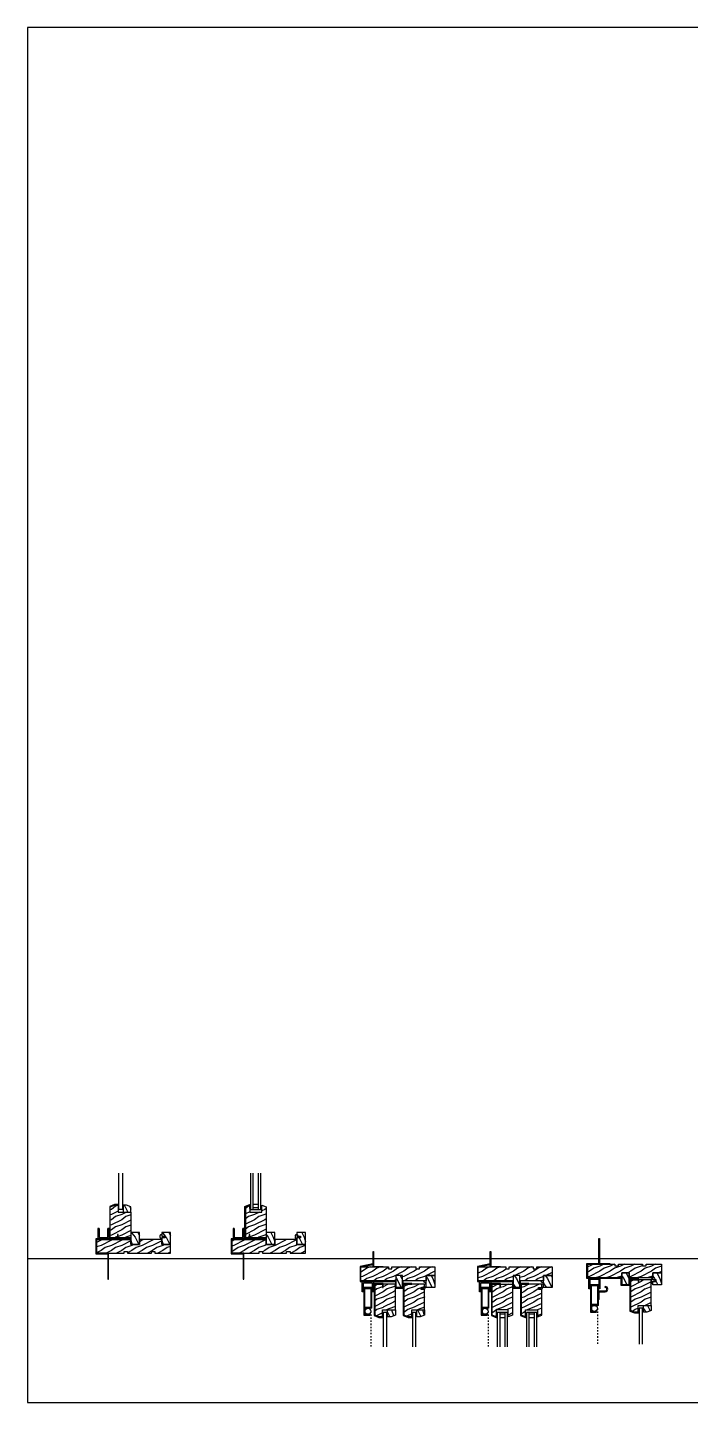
# Model space of a CAD drawing. Header units: inches. Extents: x 0 to 100, y 0 to 100.
# Drawn here: x 0 to 48.2, y 0 to 100 of the extents above; entities that cross this region are included whole.
import ezdxf

# ---------------------------------------------------------------- set-up
doc = ezdxf.new("R2010")
doc.units = ezdxf.units.IN
doc.header["$MEASUREMENT"] = 0
doc.linetypes.add('V-DOT', pattern=[0.125, 0, -0.125])
for name, color, linetype in [('FINE', 70, 'Continuous'), ('HATCH', 170, 'Continuous'), ('MED', 32, 'Continuous'), ('Thin', 151, 'Continuous')]:
    doc.layers.add(name, color=color, linetype=linetype)
pattern_1 = [(216.8699, (-5.6012, -9.7298), (2.25, 1.5000001), [0.375, -3.375]), (206.565, (-5.1512, -9.9548), (-0.7499994, -0.750001), [0.838526, -0.838526]), (198.4349, (-5.1512, -10.3298), (-1.5000003, -0.7499988), [0.474342, -1.897366])]
pattern_2 = [(306.8699, (-6.6512, -10.1798), (-1.5000001, 2.25), [0.375, -3.375]), (296.565, (-6.4262, -9.7298), (0.750001, -0.7499994), [0.838525, -0.838525]), (288.4349, (-6.0512, -9.7298), (0.7499988, -1.5000003), [0.474342, -1.897366])]
pattern_3 = [(216.8699, (-15.43307, -9.7298), (2.2499999, 1.5000001), [0.375, -3.375]), (206.5651, (-14.98307, -9.9548), (-0.7499994, -0.750001), [0.838526, -0.838526]), (198.4349, (-14.98307, -10.3298), (-1.5000003, -0.7499988), [0.474342, -1.897366])]
pattern_4 = [(306.8699, (-16.48307, -10.1798), (-1.5000001, 2.2499999), [0.375, -3.375]), (296.5651, (-16.25807, -9.7298), (0.750001, -0.7499994), [0.838525, -0.838525]), (288.4349, (-15.88307, -9.7298), (0.7499988, -1.5000003), [0.474342, -1.897366])]
pattern_5 = [(216.8699, (-24.83117, -9.7298), (2.24999994, 1.5000001), [0.375, -3.375]), (206.5651, (-24.38117, -9.9548), (-0.7499994, -0.750001), [0.838526, -0.838526]), (198.4349, (-24.38117, -10.3298), (-1.5000003, -0.7499988), [0.474342, -1.897366])]
pattern_6 = [(306.8699, (-25.88117, -10.1798), (-1.5000001, 2.24999994), [0.375, -3.375]), (296.5651, (-25.65617, -9.7298), (0.750001, -0.7499994), [0.838525, -0.838525]), (288.4349, (-25.28117, -9.7298), (0.7499988, -1.5000003), [0.474342, -1.897366])]
pattern_7 = [(216.8699, (-33.36176, -9.7298), (2.24999994, 1.5000001), [0.375, -3.375]), (206.5651, (-32.91176, -9.9548), (-0.7499994, -0.750001), [0.838526, -0.838526]), (198.4349, (-32.91176, -10.3298), (-1.5000003, -0.7499988), [0.474342, -1.897366])]
pattern_8 = [(306.8699, (-34.41176, -10.1798), (-1.5000001, 2.24999994), [0.375, -3.375]), (296.5651, (-34.18676, -9.7298), (0.750001, -0.7499994), [0.838525, -0.838525]), (288.4349, (-33.81176, -9.7298), (0.7499988, -1.5000003), [0.474342, -1.897366])]
pattern_9 = [(306.8699, (-42.364, -10.1798), (-1.5000001, 2.24999994), [0.375, -3.375]), (296.5651, (-42.139, -9.7298), (0.750001, -0.7499994), [0.838525, -0.838525]), (288.4349, (-41.764, -9.7298), (0.7499988, -1.5000003), [0.474342, -1.897366])]
pattern_10 = [(216.8699, (-41.314, -9.7298), (2.24999994, 1.5000001), [0.375, -3.375]), (206.5651, (-40.864, -9.9548), (-0.7499994, -0.750001), [0.838526, -0.838526]), (198.4349, (-40.864, -10.3298), (-1.5000003, -0.7499988), [0.474342, -1.897366])]

# ---------------------------------------------------------------- blocks, each defined once
blk = doc.blocks.new('AecDtl_8313F1')
at = {"layer": 'HATCH'}
h = blk.add_hatch(dxfattribs=at)
h.set_pattern_fill('WOOD_1', color=256, scale=0.75, style=0)
h.set_pattern_definition(pattern_1)
h.paths.add_polyline_path([(1.62, 3.37), (1.06, 3.37), (0.69, 3.37), (0.69, 3.88), (0.44, 3.88), (0.12, 3.75), (0.12, 1.5), (0.64, 1.5), (0.64, 1.75), (0.69, 1.75), (0.69, 1.5), (1.62, 1.5)])
h = blk.add_hatch(dxfattribs=at)
h.set_pattern_fill('WOOD_1', color=256, scale=0.75, angle=90, style=0)
h.set_pattern_definition(pattern_2)
h.paths.add_polyline_path([(1.62, 3.75), (1.31, 3.88), (1.06, 3.88), (1.06, 3.37), (1.62, 3.37)])
h = blk.add_hatch(dxfattribs=at)
h.set_pattern_fill('WOOD_1', color=256, scale=0.75, style=0)
h.set_pattern_definition(pattern_1)
h.paths.add_polyline_path([(4.5, 1), (3.88, 1), (3.88, 1.38), (2.25, 1.38), (2.25, 1), (1.62, 1), (1.62, 1.38), (-0.88, 1.38), (-0.88, 0.38), (0, 0.38), (1.12, 0.38), (1.12, 0.5), (1.38, 0.5), (1.38, 0.38), (3.12, 0.38), (3.12, 0.5), (3.37, 0.5), (3.37, 0.38), (4.5, 0.38)])
h = blk.add_hatch(dxfattribs=at)
h.set_pattern_fill('WOOD_1', color=256, scale=0.75, angle=90, style=0)
h.set_pattern_definition(pattern_2)
h.paths.add_polyline_path([(2.25, 1.38), (2.25, 1.88), (1.62, 1.88), (1.62, 1.5), (1.62, 1.45), (1.62, 1), (2.25, 1)])
h = blk.add_hatch(dxfattribs=at)
h.set_pattern_fill('WOOD_1', color=256, scale=0.75, angle=90, style=0)
h.set_pattern_definition(pattern_2)
h.paths.add_polyline_path([(4.5, 1.88), (3.88, 1.88), (3.88, 1.62), (4.12, 1.62), (4.12, 1.5), (3.88, 1.5), (3.88, 1), (4.5, 1)])
at = {"layer": 'FINE', "linetype": 'Continuous'}
blk.add_lwpolyline([(-0.69, 2.17), (-0.69, 1.52), (-0.06, 1.52), (-0.06, 2.17)], dxfattribs=at)
at = {"layer": 'MED', "linetype": 'Continuous'}
for points in [[(1, 6.19), (1, 3.56), (0.75, 3.56), (0.75, 6.19)], [(-0.69, 2.17), (-0.78, 2.17), (-0.78, 1.42), (0.03, 1.42), (0.03, 2.17), (-0.06, 2.17)]]:
    blk.add_lwpolyline(points, dxfattribs=at)
blk.add_lwpolyline([(0.12, 1.5), (0.12, 3.75), (0.44, 3.88), (0.69, 3.88), (0.69, 3.37), (1.62, 3.37), (1.62, 1.5)], close=True, dxfattribs=at)
at = {"layer": 'MED'}
for points in [[(1.31, 3.88), (1.06, 3.88), (1.06, 3.37), (1.62, 3.37), (1.62, 3.75)], [(1.62, 1), (1.62, 1.38), (-0.88, 1.38), (-0.88, 0.38), (1.12, 0.38), (1.12, 0.5), (1.38, 0.5), (1.38, 0.38), (3.12, 0.38), (3.12, 0.5), (3.37, 0.5), (3.37, 0.38), (4.5, 0.38), (4.5, 1), (3.88, 1), (3.88, 1.38), (2.25, 1.38), (2.25, 1)], [(1.62, 1), (2.25, 1), (2.25, 1.88), (1.62, 1.88)], [(3.88, 1), (4.5, 1), (4.5, 1.88), (3.88, 1.88), (3.88, 1.62), (4.12, 1.62), (4.12, 1.5), (3.88, 1.5)]]:
    blk.add_lwpolyline(points, close=True, dxfattribs=at)
blk.add_lwpolyline([(3.87, 1.61), (4.05, 1.61), (4.05, 1.52), (3.87, 1.52, -0.03776), (3.86, 1.48, -0.09716), (3.83, 1.45, -0.20345), (3.81, 1.44, -0.20345), (3.79, 1.45, -0.09716), (3.77, 1.48, -0.05413), (3.76, 1.53, -0.04107), (3.75, 1.59, -0.04107), (3.76, 1.66, -0.05413), (3.77, 1.7, -0.09716), (3.79, 1.74, -0.20345), (3.81, 1.75, -0.20345), (3.83, 1.74, -0.09716), (3.86, 1.7, -0.05413), (3.87, 1.66, -0.03104)], format="xyb", close=True, dxfattribs=at)
at = {"layer": 'Thin', "linetype": 'Continuous'}
for points in [[(1.62, 1.5), (0.12, 1.5), (0.12, 3.75), (0.44, 3.88), (0.69, 3.88), (0.69, 3.62), (0.73, 3.62), (0.73, 3.92), (0.43, 3.92), (0.08, 3.78), (0.08, 1.45), (1.62, 1.45)], [(-0.05, -1.5), (0, -1.5), (0, 0.38), (-0.88, 0.38), (-0.88, 1.38), (1.62, 1.38), (1.62, 1.42), (-0.92, 1.42), (-0.92, 0.33), (-0.05, 0.33)], [(0.64, 1.75), (0.64, 1.5), (0.69, 1.5), (0.69, 1.75)]]:
    blk.add_lwpolyline(points, close=True, dxfattribs=at)
blk = doc.blocks.new('AecDtl_8313F2')
at = {"layer": 'HATCH'}
h = blk.add_hatch(dxfattribs=at)
h.set_pattern_fill('WOOD_1', color=256, scale=0.75, style=0)
h.set_pattern_definition(pattern_3)
h.paths.add_polyline_path([(1.62, 3.75), (1.31, 3.87), (1.31, 3.37), (0.44, 3.37), (0.44, 3.87), (0.12, 3.75), (0.12, 1.5), (0.39, 1.5), (0.39, 1.75), (0.44, 1.75), (0.44, 1.5), (1.62, 1.5)])
h = blk.add_hatch(dxfattribs=at)
h.set_pattern_fill('WOOD_1', color=256, scale=0.75, style=0)
h.set_pattern_definition(pattern_3)
h.paths.add_polyline_path([(4.5, 1), (3.87, 1), (3.87, 1.37), (2.25, 1.37), (2.25, 1), (1.62, 1), (1.62, 1.37), (-0.88, 1.37), (-0.88, 0.38), (0, 0.38), (1.12, 0.38), (1.12, 0.5), (1.37, 0.5), (1.37, 0.38), (3.12, 0.38), (3.12, 0.5), (3.37, 0.5), (3.37, 0.38), (4.5, 0.38)])
h = blk.add_hatch(dxfattribs=at)
h.set_pattern_fill('WOOD_1', color=256, scale=0.75, angle=90, style=0)
h.set_pattern_definition(pattern_4)
h.paths.add_polyline_path([(2.25, 1.37), (2.25, 1.88), (1.62, 1.88), (1.62, 1.5), (1.62, 1.45), (1.62, 1), (2.25, 1)])
h = blk.add_hatch(dxfattribs=at)
h.set_pattern_fill('WOOD_1', color=256, scale=0.75, angle=90, style=0)
h.set_pattern_definition(pattern_4)
h.paths.add_polyline_path([(4.5, 1.88), (3.87, 1.88), (3.87, 1.62), (4.12, 1.62), (4.12, 1.5), (3.87, 1.5), (3.87, 1), (4.5, 1)])
at = {"layer": 'FINE', "linetype": 'Continuous'}
for p, q in [((0.69, 3.56), (0.69, 6.19)), ((1.06, 3.56), (1.06, 6.19)), ((0.69, 3.95), (1.06, 3.95)), ((0.69, 3.69), (1.06, 3.69))]:
    blk.add_line(p, q, dxfattribs=at)
blk.add_lwpolyline([(-0.69, 2.17), (-0.69, 1.52), (-0.06, 1.52), (-0.06, 2.17)], dxfattribs=at)
at = {"layer": 'MED', "linetype": 'Continuous'}
for points in [[(0.5, 6.19), (0.5, 3.56), (1.25, 3.56), (1.25, 6.19)], [(-0.69, 2.17), (-0.78, 2.17), (-0.78, 1.42), (0.03, 1.42), (0.03, 2.17), (-0.06, 2.17)]]:
    blk.add_lwpolyline(points, dxfattribs=at)
at = {"layer": 'MED'}
for points in [[(0.12, 1.5), (0.12, 3.37), (0.12, 3.75), (0.44, 3.87), (0.44, 3.37), (1.31, 3.37), (1.31, 3.87), (1.62, 3.75), (1.62, 1.5)], [(-0.88, 1.37), (-0.88, 0.38), (1.12, 0.38), (1.12, 0.5), (1.37, 0.5), (1.37, 0.38), (3.12, 0.38), (3.12, 0.5), (3.37, 0.5), (3.37, 0.38), (4.5, 0.38), (4.5, 1), (3.87, 1), (3.87, 1.37), (2.25, 1.37), (2.25, 1), (1.62, 1), (1.62, 1.37)], [(1.62, 1), (2.25, 1), (2.25, 1.88), (1.62, 1.88)], [(3.87, 1), (4.5, 1), (4.5, 1.88), (3.87, 1.88), (3.87, 1.62), (4.12, 1.62), (4.12, 1.5), (3.87, 1.5)]]:
    blk.add_lwpolyline(points, close=True, dxfattribs=at)
blk.add_lwpolyline([(3.87, 1.61), (4.05, 1.61), (4.05, 1.52), (3.87, 1.52, -0.03776), (3.86, 1.48, -0.09716), (3.83, 1.45, -0.20345), (3.81, 1.44, -0.20345), (3.79, 1.45, -0.09716), (3.77, 1.48, -0.05413), (3.76, 1.53, -0.04107), (3.75, 1.59, -0.04107), (3.76, 1.66, -0.05413), (3.77, 1.7, -0.09716), (3.79, 1.74, -0.20345), (3.81, 1.75, -0.20345), (3.83, 1.74, -0.09716), (3.86, 1.7, -0.05413), (3.87, 1.66, -0.03104)], format="xyb", close=True, dxfattribs=at)
at = {"layer": 'Thin', "linetype": 'Continuous'}
for points in [[(1.62, 1.45), (0.08, 1.45), (0.08, 3.78), (0.48, 3.94), (0.48, 3.62), (0.44, 3.62), (0.44, 3.87), (0.12, 3.75), (0.12, 1.5), (1.62, 1.5)], [(-0.05, -1.5), (0, -1.5), (0, 0.38), (-0.88, 0.38), (-0.88, 1.37), (1.62, 1.37), (1.62, 1.42), (-0.92, 1.42), (-0.92, 0.33), (-0.05, 0.33)]]:
    blk.add_lwpolyline(points, close=True, dxfattribs=at)
blk.add_lwpolyline([(0.44, 1.5), (0.44, 1.75), (0.39, 1.75), (0.39, 1.5)], dxfattribs=at)
blk = doc.blocks.new('AecDtl_8313H1')
at = {"layer": 'HATCH'}
h = blk.add_hatch(dxfattribs=at)
h.set_pattern_fill('WOOD_1', color=256, scale=0.75, style=0)
h.set_pattern_definition(pattern_5)
h.paths.add_polyline_path([(4.5, -0.625), (3.375, -0.625), (3.375, -0.75), (3.125, -0.75), (3.125, -0.625), (1.375, -0.625), (1.375, -0.75), (1.125, -0.75), (1.125, -0.625), (-0.875, -0.625), (-0.875, -1.625), (1.671875, -1.625), (1.671875, -1.25), (2.15625, -1.25), (2.15625, -1.625), (2.203125, -1.625), (3.875, -1.625), (3.875, -1.25), (4.5, -1.25)])
h = blk.add_hatch(dxfattribs=at)
h.set_pattern_fill('WOOD_1', color=256, scale=0.75, style=0)
h.set_pattern_definition(pattern_5)
h.paths.add_polyline_path([(1.625, -1.875), (0.734375, -1.875), (0.734375, -2.125), (0.6875, -2.125), (0.6875, -1.875), (0.125, -1.875), (0.125, -4.125), (0.4375, -4.25), (0.6875, -4.25), (0.6875, -4), (0.6875, -3.75), (1.625, -3.75)])
h = blk.add_hatch(dxfattribs=at)
h.set_pattern_fill('WOOD_1', color=256, scale=0.75, angle=90, style=0)
h.set_pattern_definition(pattern_6)
h.paths.add_polyline_path([(2.15625, -1.625), (2.15625, -1.25), (1.671875, -1.25), (1.671875, -2.125), (2.15625, -2.125)])
h = blk.add_hatch(dxfattribs=at)
h.set_pattern_fill('WOOD_1', color=256, scale=0.75, style=0)
h.set_pattern_definition(pattern_5)
h.paths.add_polyline_path([(3.75, -2.25), (3.5, -2.25), (3.5, -2.125), (3.75, -2.125), (3.75, -1.875), (2.25, -1.875), (2.25, -4.125), (2.5625, -4.25), (2.8125, -4.25), (2.8125, -4), (2.8125, -3.75), (3.75, -3.75)])
h = blk.add_hatch(dxfattribs=at)
h.set_pattern_fill('WOOD_1', color=256, scale=0.75, angle=90, style=0)
h.set_pattern_definition(pattern_6)
h.paths.add_polyline_path([(4.5, -1.25), (3.875, -1.25), (3.875, -1.625), (3.875, -2.125), (4.5, -2.125)])
h = blk.add_hatch(dxfattribs=at)
h.set_pattern_fill('WOOD_1', color=256, scale=0.75, angle=90, style=0)
h.set_pattern_definition(pattern_6)
h.paths.add_polyline_path([(1.625, -3.75), (1.0625, -3.75), (1.0625, -4.25), (1.3125, -4.25), (1.625, -4.125)])
h = blk.add_hatch(dxfattribs=at)
h.set_pattern_fill('WOOD_1', color=256, scale=0.75, angle=90, style=0)
h.set_pattern_definition(pattern_6)
h.paths.add_polyline_path([(3.75, -3.75), (3.1875, -3.75), (3.1875, -4.25), (3.4375, -4.25), (3.75, -4.125)])
at = {"layer": 'FINE', "linetype": 'Continuous'}
blk.add_line((-0.09375, -3.625), (-0.59375, -3.625), dxfattribs=at)
at = {"layer": 'FINE', "linetype": 'V-DOT'}
blk.add_line((-0.15625, -3.84375), (-0.15625, -6.4375), dxfattribs=at)
at = {"layer": 'FINE', "linetype": 'Continuous'}
for points in [[(-0.6875, -2.421875), (-0.6875, -1.765625), (-0.0625, -1.765625), (-0.0625, -2.421875)], [(-0.59375, -3.625), (-0.59375, -4.0625), (-0.21875, -4.0625), (-0.21875, -4.125)]]:
    blk.add_lwpolyline(points, dxfattribs=at)
blk.add_lwpolyline([(-0.59375, -3.5625), (-0.59375, -2.1875), (-0.15625, -2.1875), (-0.15625, -3.5625)], close=True, dxfattribs=at)
blk.add_circle((-0.375, -3.84375), 0.21875, dxfattribs=at)
at = {"layer": 'MED'}
for p, q in [((2.5625, -4.25), (2.5625, -4.25)), ((3.4375, -4.25), (3.4375, -4.25))]:
    blk.add_line(p, q, dxfattribs=at)
for points in [[(1.375, -0.625), (3.125, -0.625), (3.125, -0.75), (3.375, -0.75), (3.375, -0.625), (4.5, -0.625), (4.5, -1.25), (3.875, -1.25), (3.875, -1.625), (2.15625, -1.625), (2.15625, -1.25), (1.671875, -1.25), (1.671875, -1.625), (-0.875, -1.625), (-0.875, -0.625), (1.125, -0.625), (1.125, -0.75), (1.375, -0.75)], [(2.15625, -1.25), (1.671875, -1.25), (1.671875, -2.125), (2.15625, -2.125)], [(3.875, -1.25), (4.5, -1.25), (4.5, -2.125), (3.875, -2.125)], [(1.3125, -4.25), (1.0625, -4.25), (1.0625, -3.75), (1.625, -3.75), (1.625, -4.125)], [(3.4375, -4.25), (3.1875, -4.25), (3.1875, -3.75), (3.75, -3.75), (3.75, -4.125)]]:
    blk.add_lwpolyline(points, close=True, dxfattribs=at)
at = {"layer": 'MED', "linetype": 'Continuous'}
for points in [[(-0.6875, -2.421875), (-0.78125, -2.421875), (-0.78125, -1.671875), (0.03125, -1.671875), (0.03125, -2.421875), (-0.0625, -2.421875)], [(3.546875, -2.140625), (3.75, -2.25), (3.875, -2.015625), (3.84375, -1.828125), (3.671875, -1.671875)], [(-0.09375, -3.625), (-0.09375, -2.125), (-0.65625, -2.125), (-0.65625, -4.125), (-0.21875, -4.125)], [(1, -6.4375), (1, -3.9375), (0.75, -3.9375), (0.75, -6.4375)], [(3.125, -6.4375), (3.125, -3.9375), (2.875, -3.9375), (2.875, -6.4375)]]:
    blk.add_lwpolyline(points, dxfattribs=at)
for points in [[(0.125, -1.875), (0.125, -4.125), (0.4375, -4.25), (0.6875, -4.25), (0.6875, -3.75), (1.625, -3.75), (1.625, -1.875)], [(3.75, -2.25), (3.5, -2.25), (3.5, -2.125), (3.75, -2.125), (3.75, -1.875), (2.25, -1.875), (2.25, -4.125), (2.5625, -4.25), (2.8125, -4.25), (2.8125, -3.75), (3.75, -3.75)]]:
    blk.add_lwpolyline(points, close=True, dxfattribs=at)
at = {"layer": 'Thin', "linetype": 'Continuous'}
for points in [[(0.046875, 0.5), (0.046875, -0.578125), (0.75, -0.578125), (0.75, -0.625), (0, -0.625), (0, 0.5)], [(-0.009035, -0.407129), (-0.921875, -0.586437), (-0.921875, -1.671875), (1.625, -1.671875), (1.625, -2.171875), (2.203125, -2.171875), (2.203125, -1.625), (2.15625, -1.625), (2.15625, -2.125), (1.671875, -2.125), (1.671875, -1.625), (-0.875, -1.625), (-0.875, -0.625), (0, -0.453125)], [(0.734375, -2.125), (0.734375, -1.828125), (0.078125, -1.828125), (0.078125, -4.156736), (0.428473, -4.296875), (0.734375, -4.296875), (0.734375, -4), (0.6875, -4), (0.6875, -4.25), (0.4375, -4.25), (0.125, -4.125), (0.125, -1.875), (0.6875, -1.875), (0.6875, -2.125)], [(2.8125, -1.828125), (2.203125, -1.828125), (2.203125, -4.156736), (2.553473, -4.296875), (2.859375, -4.296875), (2.859375, -4), (2.8125, -4), (2.8125, -4.25), (2.5625, -4.25), (2.25, -4.125), (2.25, -1.875), (2.8125, -1.875)]]:
    blk.add_lwpolyline(points, close=True, dxfattribs=at)
blk = doc.blocks.new('AecDtl_8313H2')
at = {"layer": 'HATCH'}
h = blk.add_hatch(dxfattribs=at)
h.set_pattern_fill('WOOD_1', color=256, scale=0.75, style=0)
h.set_pattern_definition(pattern_7)
h.paths.add_polyline_path([(4.5, -0.625), (3.375, -0.625), (3.375, -0.75), (3.125, -0.75), (3.125, -0.625), (1.375, -0.625), (1.375, -0.75), (1.125, -0.75), (1.125, -0.625), (-0.875, -0.625), (-0.875, -1.625), (1.671875, -1.625), (1.671875, -1.25), (2.15625, -1.25), (2.15625, -1.625), (2.203125, -1.625), (3.875, -1.625), (3.875, -1.25), (4.5, -1.25)])
h = blk.add_hatch(dxfattribs=at)
h.set_pattern_fill('WOOD_1', color=256, scale=0.75, style=0)
h.set_pattern_definition(pattern_7)
h.paths.add_polyline_path([(1.625, -1.875), (0.734375, -1.875), (0.734375, -2.125), (0.6875, -2.125), (0.6875, -1.875), (0.125, -1.875), (0.125, -4.125), (0.4375, -4.25), (0.4375, -3.75), (1.3125, -3.75), (1.3125, -4.25), (1.625, -4.125), (1.625, -3.75)])
h = blk.add_hatch(dxfattribs=at)
h.set_pattern_fill('WOOD_1', color=256, scale=0.75, angle=90, style=0)
h.set_pattern_definition(pattern_8)
h.paths.add_polyline_path([(2.15625, -1.25), (1.671875, -1.25), (1.671875, -2.125), (2.15625, -2.125), (2.15625, -1.625)])
h = blk.add_hatch(dxfattribs=at)
h.set_pattern_fill('WOOD_1', color=256, scale=0.75, style=0)
h.set_pattern_definition(pattern_7)
h.paths.add_polyline_path([(3.75, -2.25), (3.5, -2.25), (3.5, -2.125), (3.75, -2.125), (3.75, -1.875), (2.25, -1.875), (2.25, -4.125), (2.5625, -4.25), (2.5625, -3.75), (3.4375, -3.75), (3.4375, -4.25), (3.75, -4.125), (3.75, -3.75)])
h = blk.add_hatch(dxfattribs=at)
h.set_pattern_fill('WOOD_1', color=256, scale=0.75, angle=90, style=0)
h.set_pattern_definition(pattern_8)
h.paths.add_polyline_path([(4.5, -1.25), (3.875, -1.25), (3.875, -1.625), (3.875, -2.125), (4.5, -2.125)])
at = {"layer": 'FINE', "linetype": 'Continuous'}
for p, q in [((-0.09375, -3.625), (-0.59375, -3.625)), ((0.6875, -3.9375), (0.6875, -6.4375)), ((1.0625, -3.9375), (1.0625, -6.4375)), ((2.8125, -3.9375), (2.8125, -6.4375)), ((3.1875, -3.9375), (3.1875, -6.4375)), ((1.0625, -4.0625), (0.6875, -4.0625)), ((1.0625, -4.328125), (0.6875, -4.328125)), ((3.1875, -4.0625), (2.8125, -4.0625)), ((3.1875, -4.328125), (2.8125, -4.328125))]:
    blk.add_line(p, q, dxfattribs=at)
at = {"layer": 'FINE', "linetype": 'V-DOT'}
blk.add_line((-0.15625, -3.84375), (-0.15625, -6.4375), dxfattribs=at)
at = {"layer": 'FINE', "linetype": 'Continuous'}
for points in [[(-0.6875, -2.421875), (-0.6875, -1.765625), (-0.0625, -1.765625), (-0.0625, -2.421875)], [(-0.59375, -3.625), (-0.59375, -4.0625), (-0.21875, -4.0625), (-0.21875, -4.125)]]:
    blk.add_lwpolyline(points, dxfattribs=at)
blk.add_lwpolyline([(-0.59375, -3.5625), (-0.59375, -2.1875), (-0.15625, -2.1875), (-0.15625, -3.5625)], close=True, dxfattribs=at)
blk.add_circle((-0.375, -3.84375), 0.21875, dxfattribs=at)
at = {"layer": 'MED'}
for p, q in [((2.5625, -4.25), (2.5625, -4.25)), ((3.4375, -4.25), (3.4375, -4.25))]:
    blk.add_line(p, q, dxfattribs=at)
for points in [[(1.375, -0.625), (3.125, -0.625), (3.125, -0.75), (3.375, -0.75), (3.375, -0.625), (4.5, -0.625), (4.5, -1.25), (3.875, -1.25), (3.875, -1.625), (2.15625, -1.625), (2.15625, -1.25), (1.671875, -1.25), (1.671875, -1.625), (-0.875, -1.625), (-0.875, -0.625), (1.125, -0.625), (1.125, -0.75), (1.375, -0.75)], [(1.625, -1.875), (1.625, -3.75), (1.625, -4.125), (1.3125, -4.25), (1.3125, -3.75), (0.4375, -3.75), (0.4375, -4.25), (0.125, -4.125), (0.125, -1.875)], [(2.15625, -1.25), (1.671875, -1.25), (1.671875, -2.125), (2.15625, -2.125)], [(3.875, -1.25), (4.5, -1.25), (4.5, -2.125), (3.875, -2.125)]]:
    blk.add_lwpolyline(points, close=True, dxfattribs=at)
at = {"layer": 'MED', "linetype": 'Continuous'}
for points in [[(-0.6875, -2.421875), (-0.78125, -2.421875), (-0.78125, -1.671875), (0.03125, -1.671875), (0.03125, -2.421875), (-0.0625, -2.421875)], [(3.546875, -2.140625), (3.75, -2.25), (3.875, -2.015625), (3.84375, -1.828125), (3.671875, -1.671875)], [(-0.09375, -3.625), (-0.09375, -2.125), (-0.65625, -2.125), (-0.65625, -4.125), (-0.21875, -4.125)], [(1.25, -6.4375), (1.25, -3.9375), (0.5, -3.9375), (0.5, -6.4375)], [(3.375, -6.4375), (3.375, -3.9375), (2.625, -3.9375), (2.625, -6.4375)]]:
    blk.add_lwpolyline(points, dxfattribs=at)
blk.add_lwpolyline([(2.25, -1.875), (2.25, -4.125), (2.5625, -4.25), (2.5625, -3.75), (3.4375, -3.75), (3.4375, -4.25), (3.75, -4.125), (3.75, -3.75), (3.75, -2.25), (3.5, -2.25), (3.5, -2.125), (3.75, -2.125), (3.75, -1.875)], close=True, dxfattribs=at)
at = {"layer": 'Thin', "linetype": 'Continuous'}
for points in [[(0.046875, 0.5), (0.046875, -0.578125), (0.75, -0.578125), (0.75, -0.625), (0, -0.625), (0, 0.5)], [(-0.009035, -0.407129), (-0.921875, -0.586437), (-0.921875, -1.671875), (1.625, -1.671875), (1.625, -2.171875), (2.203125, -2.171875), (2.203125, -1.625), (2.15625, -1.625), (2.15625, -2.125), (1.671875, -2.125), (1.671875, -1.625), (-0.875, -1.625), (-0.875, -0.625), (0, -0.453125)], [(0.4375, -4), (0.4375, -4.25), (0.125, -4.125), (0.125, -1.875), (0.6875, -1.875), (0.6875, -2.125), (0.734375, -2.125), (0.734375, -1.828125), (0.078125, -1.828125), (0.078125, -4.156736), (0.484375, -4.319236), (0.484375, -4)], [(2.5625, -4), (2.5625, -4.25), (2.25, -4.125), (2.25, -1.875), (2.8125, -1.875), (2.8125, -1.828125), (2.203125, -1.828125), (2.203125, -4.156736), (2.609375, -4.319236), (2.609375, -4)]]:
    blk.add_lwpolyline(points, close=True, dxfattribs=at)
blk = doc.blocks.new('AecDtl_8313J1')
at = {"layer": 'HATCH'}
h = blk.add_hatch(dxfattribs=at)
h.set_pattern_fill('WOOD_1', color=256, scale=0.75, style=0)
h.set_pattern_definition(pattern_10)
h.paths.add_polyline_path([(1.62, -1.05), (2.16, -1.05), (2.16, -1.42), (2.2, -1.42), (3.88, -1.42), (3.88, -1.05), (4.5, -1.05), (4.5, -0.42), (3.38, -0.42), (3.38, -0.55), (3.12, -0.55), (3.12, -0.42), (1.38, -0.42), (1.38, -0.55), (1.12, -0.55), (1.12, -0.42), (-0.88, -0.42), (-0.88, -1.42), (1.62, -1.42)])
h = blk.add_hatch(dxfattribs=at)
h.set_pattern_fill('WOOD_1', color=256, scale=0.75, angle=90, style=0)
h.set_pattern_definition(pattern_9)
h.paths.add_polyline_path([(2.16, -1.42), (2.16, -1.05), (1.62, -1.05), (1.62, -1.42), (1.62, -1.92), (2.16, -1.92)])
h = blk.add_hatch(dxfattribs=at)
h.set_pattern_fill('WOOD_1', color=256, scale=0.75, style=0)
h.set_pattern_definition(pattern_10)
h.paths.add_polyline_path([(3.75, -1.55), (2.86, -1.55), (2.86, -1.67), (2.81, -1.67), (2.81, -1.55), (2.25, -1.55), (2.25, -3.8), (2.56, -3.92), (2.81, -3.92), (2.81, -3.67), (2.81, -3.42), (3.75, -3.42)])
h = blk.add_hatch(dxfattribs=at)
h.set_pattern_fill('WOOD_1', color=256, scale=0.75, angle=90, style=0)
h.set_pattern_definition(pattern_9)
h.paths.add_polyline_path([(4.5, -1.05), (3.88, -1.05), (3.88, -1.42), (3.88, -1.55), (4.12, -1.55), (4.12, -1.67), (3.88, -1.67), (3.88, -1.92), (4.5, -1.92)])
h = blk.add_hatch(dxfattribs=at)
h.set_pattern_fill('WOOD_1', color=256, scale=0.75, angle=90, style=0)
h.set_pattern_definition(pattern_9)
h.paths.add_polyline_path([(3.75, -3.42), (3.19, -3.42), (3.19, -3.92), (3.44, -3.92), (3.75, -3.8)])
at = {"layer": 'FINE', "linetype": 'Continuous'}
blk.add_line((-0.09, -3.42), (-0.59, -3.42), dxfattribs=at)
at = {"layer": 'FINE', "linetype": 'V-DOT'}
blk.add_line((-0.16, -3.64), (-0.16, -6.23), dxfattribs=at)
at = {"layer": 'FINE', "linetype": 'Continuous'}
for points in [[(-0.69, -2.17), (-0.69, -1.52), (-0.06, -1.52), (-0.06, -2.17)], [(-0.59, -3.42), (-0.59, -3.86), (-0.22, -3.86), (-0.22, -3.92)]]:
    blk.add_lwpolyline(points, dxfattribs=at)
blk.add_lwpolyline([(-0.59, -3.36), (-0.59, -1.98), (-0.16, -1.98), (-0.16, -3.36)], close=True, dxfattribs=at)
blk.add_lwpolyline([(-0.03, -2.98), (-0.09, -2.98), (-0.09, -2.36), (0.41, -2.36, 1), (0.41, -2.11), (0.41, -2.05)], format="xyb", dxfattribs=at)
blk.add_circle((-0.38, -3.64), 0.219, dxfattribs=at)
at = {"layer": 'MED'}
for points in [[(2.16, -1.42), (2.16, -1.05), (1.62, -1.05), (1.62, -1.42), (-0.88, -1.42), (-0.88, -0.42), (1.12, -0.42), (1.12, -0.55), (1.38, -0.55), (1.38, -0.42), (3.12, -0.42), (3.12, -0.55), (3.38, -0.55), (3.38, -0.42), (4.5, -0.42), (4.5, -1.05), (3.88, -1.05), (3.88, -1.42)], [(1.62, -1.05), (2.16, -1.05), (2.16, -1.92), (1.62, -1.92)], [(3.88, -1.05), (4.5, -1.05), (4.5, -1.92), (3.88, -1.92), (3.88, -1.67), (4.12, -1.67), (4.12, -1.55), (3.88, -1.55)], [(3.44, -3.92), (3.19, -3.92), (3.19, -3.42), (3.75, -3.42), (3.75, -3.8)]]:
    blk.add_lwpolyline(points, close=True, dxfattribs=at)
at = {"layer": 'MED', "linetype": 'Continuous'}
for points in [[(-0.69, -2.22), (-0.78, -2.22), (-0.78, -1.47), (0.03, -1.47), (0.03, -2.22), (-0.06, -2.22)], [(-0.09, -3.42), (-0.09, -1.92), (-0.66, -1.92), (-0.66, -3.92), (-0.22, -3.92)], [(3.12, -6.23), (3.12, -3.61), (2.88, -3.61), (2.88, -6.23)]]:
    blk.add_lwpolyline(points, dxfattribs=at)
blk.add_lwpolyline([(2.25, -1.55), (2.25, -3.8), (2.56, -3.92), (2.81, -3.92), (2.81, -3.42), (3.75, -3.42), (3.75, -1.55)], close=True, dxfattribs=at)
at = {"layer": 'MED'}
blk.add_lwpolyline([(3.87, -1.66), (4.05, -1.66), (4.05, -1.56), (3.87, -1.56, 0.03776), (3.86, -1.53, 0.09716), (3.83, -1.49, 0.20345), (3.81, -1.48, 0.20345), (3.79, -1.49, 0.09716), (3.77, -1.53, 0.05413), (3.76, -1.58, 0.04107), (3.75, -1.64, 0.04107), (3.76, -1.7, 0.05413), (3.77, -1.75, 0.09716), (3.79, -1.79, 0.20345), (3.81, -1.8, 0.20345), (3.83, -1.79, 0.09716), (3.86, -1.75, 0.05413), (3.87, -1.7, 0.03104)], format="xyb", close=True, dxfattribs=at)
at = {"layer": 'MED', "linetype": 'Continuous'}
blk.add_lwpolyline([(-0.03, -2.98), (-0.03, -2.42), (0.41, -2.42, 1), (0.41, -2.05, 1)], format="xyb", dxfattribs=at)
at = {"layer": 'Thin', "linetype": 'Continuous'}
for points in [[(2.16, -1.42), (2.2, -1.42), (2.2, -1.97), (1.58, -1.97), (1.58, -1.47), (-0.92, -1.47), (-0.92, -0.38), (-0.05, -0.38), (-0.05, 1.45), (0, 1.45), (0, -0.42), (-0.88, -0.42), (-0.88, -1.42), (1.62, -1.42), (1.62, -1.92), (2.16, -1.92)], [(0, -0.38), (0.75, -0.38), (0.75, -0.42), (0, -0.42)], [(2.86, -1.67), (2.86, -1.5), (2.2, -1.5), (2.2, -3.83), (2.55, -3.97), (2.86, -3.97), (2.86, -3.67), (2.81, -3.67), (2.81, -3.92), (2.56, -3.92), (2.25, -3.8), (2.25, -1.55), (2.81, -1.55), (2.81, -1.67)]]:
    blk.add_lwpolyline(points, close=True, dxfattribs=at)

msp = doc.modelspace()

# ---------------------------------------------------------------- linework, layer by layer
msp.add_line((0, 10.48), (100, 10.48))
msp.add_lwpolyline([(0, 0), (100, 0), (100, 100), (0, 100)], close=True)

# ---------------------------------------------------------------- block references
for name, p in [('AecDtl_8313F1', (5.9, 10.48)), ('AecDtl_8313F2', (15.73, 10.48)), ('AecDtl_8313J1', (41.61, 10.48)), ('AecDtl_8313H1', (25.13, 10.48)), ('AecDtl_8313H2', (33.66, 10.48))]:
    msp.add_blockref(name, p)

doc.saveas('drawing.dxf')
